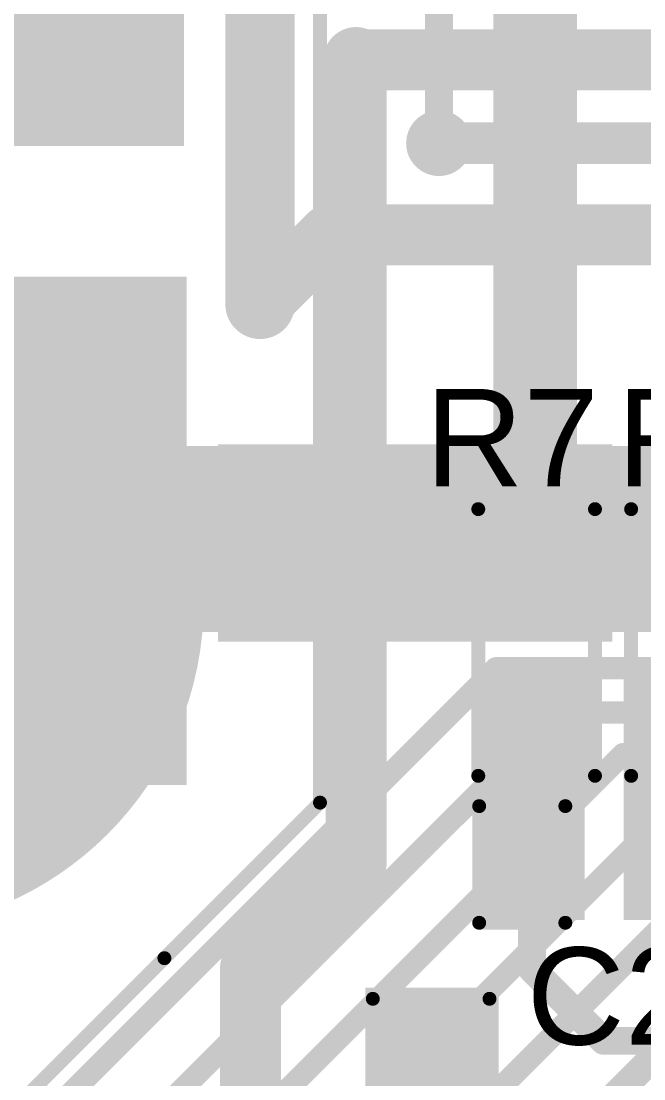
# Model space of a CAD drawing. Header units: millimetres. Extents: x -1.41 to 1.41, y -0.13 to 2.68.
# Drawn here: x -0.0895 to 0.1345, y 0.6142 to 0.9949 of the extents above; entities that cross this region are included whole.
import ezdxf

# ---------------------------------------------------------------- set-up
doc = ezdxf.new("R2010")
doc.units = ezdxf.units.MM
doc.header["$MEASUREMENT"] = 0
for name, color, linetype in [('BottomLayer', 5, 'Continuous'), ('BottomPaste', 16, 'Continuous'), ('BottomSolder', 6, 'Continuous'), ('Mechanical2', 216, 'Continuous'), ('MultiLayer', 9, 'Continuous'), ('PadHoleLayer', 156, 'Continuous'), ('TopLayer', 1, 'Continuous'), ('TopOverlay', 2, 'Continuous'), ('TopPaste', 8, 'Continuous'), ('TopSolder', 216, 'Continuous'), ('ViaHoleLayer', 16, 'Continuous')]:
    doc.layers.add(name, color=color, linetype=linetype)
doc.styles.add('Arial', font='', dxfattribs={"height": 0.2})
doc.styles.get('Arial').set_extended_font_data('Arial')

# ---------------------------------------------------------------- blocks, each defined once
blk = doc.blocks.new('R__0603_80')
at = {"layer": 'TopLayer'}
for points in [[(-0.015, 0.0175), (-0.015, -0.0175), (-0.045, -0.0175), (-0.045, 0.0175)], [(0.045, 0.0175), (0.045, -0.0175), (0.015, -0.0175), (0.015, 0.0175)]]:
    blk.add_hatch(color=1, dxfattribs=at).paths.add_polyline_path(points)
at = {"layer": 'TopPaste'}
for points in [[(-0.015, 0.0175), (-0.015, -0.0175), (-0.045, -0.0175), (-0.045, 0.0175)], [(0.045, 0.0175), (0.045, -0.0175), (0.015, -0.0175), (0.015, 0.0175)]]:
    blk.add_hatch(color=8, dxfattribs=at).paths.add_polyline_path(points)
at = {"layer": 'TopSolder'}
for points in [[(-0.011, 0.0215), (-0.011, -0.0215), (-0.049, -0.0215), (-0.049, 0.0215)], [(0.049, 0.0215), (0.049, -0.0215), (0.011, -0.0215), (0.011, 0.0215)]]:
    blk.add_hatch(color=216, dxfattribs=at).paths.add_polyline_path(points)
at = {"layer": 'TopOverlay', "const_width": 0.005}
for points in [[(0.048, 0.021), (-0.048, 0.021)], [(-0.048, -0.021), (-0.048, 0.021)], [(0.048, -0.021), (0.048, 0.021)], [(0.048, -0.021), (-0.048, -0.021)]]:
    blk.add_lwpolyline(points, dxfattribs=at)
at = {"layer": 'TopOverlay', "const_width": 0.0025}
for points in [[(-0.04925, 0.021, 1), (-0.04675, 0.021, 1)], [(-0.04925, 0.021, 1), (-0.04675, 0.021, 1)], [(0.04675, 0.021, 1), (0.04925, 0.021, 1)], [(0.04675, 0.021, 1), (0.04925, 0.021, 1)], [(-0.04925, -0.021, 1), (-0.04675, -0.021, 1)], [(-0.04925, -0.021, 1), (-0.04675, -0.021, 1)], [(0.04675, -0.021, 1), (0.04925, -0.021, 1)], [(0.04675, -0.021, 1), (0.04925, -0.021, 1)]]:
    blk.add_lwpolyline(points, format="xyb", close=True, dxfattribs=at)
blk = doc.blocks.new('R__0603_81')
at = {"layer": 'TopLayer'}
for points in [[(-0.015, 0.0175), (-0.015, -0.0175), (-0.045, -0.0175), (-0.045, 0.0175)], [(0.045, 0.0175), (0.045, -0.0175), (0.015, -0.0175), (0.015, 0.0175)]]:
    blk.add_hatch(color=1, dxfattribs=at).paths.add_polyline_path(points)
at = {"layer": 'TopPaste'}
for points in [[(-0.015, 0.0175), (-0.015, -0.0175), (-0.045, -0.0175), (-0.045, 0.0175)], [(0.045, 0.0175), (0.045, -0.0175), (0.015, -0.0175), (0.015, 0.0175)]]:
    blk.add_hatch(color=8, dxfattribs=at).paths.add_polyline_path(points)
at = {"layer": 'TopSolder'}
for points in [[(-0.011, 0.0215), (-0.011, -0.0215), (-0.049, -0.0215), (-0.049, 0.0215)], [(0.049, 0.0215), (0.049, -0.0215), (0.011, -0.0215), (0.011, 0.0215)]]:
    blk.add_hatch(color=216, dxfattribs=at).paths.add_polyline_path(points)
at = {"layer": 'TopOverlay', "const_width": 0.005}
for points in [[(0.048, 0.021), (-0.048, 0.021)], [(-0.048, -0.021), (-0.048, 0.021)], [(0.048, -0.021), (0.048, 0.021)], [(0.048, -0.021), (-0.048, -0.021)]]:
    blk.add_lwpolyline(points, dxfattribs=at)
at = {"layer": 'TopOverlay', "const_width": 0.0025}
for points in [[(-0.04925, 0.021, 1), (-0.04675, 0.021, 1)], [(-0.04925, 0.021, 1), (-0.04675, 0.021, 1)], [(0.04675, 0.021, 1), (0.04925, 0.021, 1)], [(0.04675, 0.021, 1), (0.04925, 0.021, 1)], [(-0.04925, -0.021, 1), (-0.04675, -0.021, 1)], [(-0.04925, -0.021, 1), (-0.04675, -0.021, 1)], [(0.04675, -0.021, 1), (0.04925, -0.021, 1)], [(0.04675, -0.021, 1), (0.04925, -0.021, 1)]]:
    blk.add_lwpolyline(points, format="xyb", close=True, dxfattribs=at)
blk = doc.blocks.new('C___0603_97')
at = {"layer": 'TopLayer'}
for points in [[(-0.015, 0.0175), (-0.015, -0.0175), (-0.045, -0.0175), (-0.045, 0.0175)], [(0.045, 0.0175), (0.045, -0.0175), (0.015, -0.0175), (0.015, 0.0175)]]:
    blk.add_hatch(color=1, dxfattribs=at).paths.add_polyline_path(points)
at = {"layer": 'TopPaste'}
for points in [[(-0.015, 0.0175), (-0.015, -0.0175), (-0.045, -0.0175), (-0.045, 0.0175)], [(0.045, 0.0175), (0.045, -0.0175), (0.015, -0.0175), (0.015, 0.0175)]]:
    blk.add_hatch(color=8, dxfattribs=at).paths.add_polyline_path(points)
at = {"layer": 'TopSolder'}
for points in [[(-0.01264, 0.01986), (-0.01264, -0.01986), (-0.04736, -0.01986), (-0.04736, 0.01986)], [(0.04736, 0.01986), (0.04736, -0.01986), (0.01264, -0.01986), (0.01264, 0.01986)]]:
    blk.add_hatch(color=216, dxfattribs=at).paths.add_polyline_path(points)
at = {"layer": 'TopOverlay', "const_width": 0.005}
for points in [[(-0.049, 0.021), (-0.018, 0.021)], [(-0.049, -0.021), (-0.049, 0.021)], [(0.018, 0.021), (0.049, 0.021)], [(0.049, -0.021), (0.049, 0.021)], [(-0.049, -0.021), (-0.018, -0.021)], [(0.018, -0.021), (0.049, -0.021)]]:
    blk.add_lwpolyline(points, dxfattribs=at)
at = {"layer": 'TopOverlay', "const_width": 0.0025}
for points in [[(-0.05025, 0.021, 1), (-0.04775, 0.021, 1)], [(-0.05025, 0.021, 1), (-0.04775, 0.021, 1)], [(-0.01925, 0.021, 1), (-0.01675, 0.021, 1)], [(0.01675, 0.021, 1), (0.01925, 0.021, 1)], [(0.04775, 0.021, 1), (0.05025, 0.021, 1)], [(0.04775, 0.021, 1), (0.05025, 0.021, 1)], [(-0.05025, -0.021, 1), (-0.04775, -0.021, 1)], [(-0.05025, -0.021, 1), (-0.04775, -0.021, 1)], [(-0.01925, -0.021, 1), (-0.01675, -0.021, 1)], [(0.01675, -0.021, 1), (0.01925, -0.021, 1)], [(0.04775, -0.021, 1), (0.05025, -0.021, 1)], [(0.04775, -0.021, 1), (0.05025, -0.021, 1)]]:
    blk.add_lwpolyline(points, format="xyb", close=True, dxfattribs=at)
blk = doc.blocks.new('PRT_10474_130')
at = {"layer": 'BottomLayer'}
h = blk.add_hatch(color=5, dxfattribs=at)
edge = h.paths.add_edge_path()
edge.add_arc((-0.1378, 0), 0.11417, 0, 360)
h = blk.add_hatch(color=5, dxfattribs=at)
edge = h.paths.add_edge_path()
edge.add_arc((0.1378, 0), 0.11417, 0, 360)
at = {"layer": 'BottomSolder'}
h = blk.add_hatch(color=6, dxfattribs=at)
edge = h.paths.add_edge_path()
edge.add_arc((-0.1378, 0), 0.11817, 0, 360)
h = blk.add_hatch(color=6, dxfattribs=at)
edge = h.paths.add_edge_path()
edge.add_arc((0.1378, 0), 0.11817, 0, 360)
at = {"layer": 'MultiLayer'}
h = blk.add_hatch(color=9, dxfattribs=at)
edge = h.paths.add_edge_path()
edge.add_arc((-0.1378, 0), 0.11417, 0, 360)
h = blk.add_hatch(color=9, dxfattribs=at)
edge = h.paths.add_edge_path()
edge.add_arc((0.1378, 0), 0.11417, 0, 360)
at = {"layer": 'PadHoleLayer'}
h = blk.add_hatch(color=156, dxfattribs=at)
edge = h.paths.add_edge_path()
edge.add_arc((-0.1378, 0), 0.09055, 0, 360)
h = blk.add_hatch(color=156, dxfattribs=at)
edge = h.paths.add_edge_path()
edge.add_arc((0.1378, 0), 0.09055, 0, 360)
at = {"layer": 'TopLayer'}
h = blk.add_hatch(color=1, dxfattribs=at)
edge = h.paths.add_edge_path()
edge.add_arc((-0.1378, 0), 0.11417, 0, 360)
h = blk.add_hatch(color=1, dxfattribs=at)
edge = h.paths.add_edge_path()
edge.add_arc((0.1378, 0), 0.11417, 0, 360)
at = {"layer": 'TopSolder'}
h = blk.add_hatch(color=216, dxfattribs=at)
edge = h.paths.add_edge_path()
edge.add_arc((-0.1378, 0), 0.11817, 0, 360)
h = blk.add_hatch(color=216, dxfattribs=at)
edge = h.paths.add_edge_path()
edge.add_arc((0.1378, 0), 0.11817, 0, 360)
at = {"layer": 'TopOverlay', "const_width": 0.005}
for points in [[(-0.318, -0.052), (-0.266, -0.104)], [(-0.266, -0.104), (-0.21, -0.16)], [(-0.21, -0.16), (0.311, -0.16)]]:
    blk.add_lwpolyline(points, dxfattribs=at)
at = {"layer": 'TopOverlay', "const_width": 0.0025}
for points in [[(-0.26725, -0.104, 1), (-0.26475, -0.104, 1)], [(-0.26725, -0.104, 1), (-0.26475, -0.104, 1)], [(-0.21125, -0.16, 1), (-0.20875, -0.16, 1)], [(-0.21125, -0.16, 1), (-0.20875, -0.16, 1)]]:
    blk.add_lwpolyline(points, format="xyb", close=True, dxfattribs=at)
blk = doc.blocks.new('R__0603_140')
at = {"layer": 'TopLayer'}
for points in [[(-0.015, 0.0175), (-0.015, -0.0175), (-0.045, -0.0175), (-0.045, 0.0175)], [(0.045, 0.0175), (0.045, -0.0175), (0.015, -0.0175), (0.015, 0.0175)]]:
    blk.add_hatch(color=1, dxfattribs=at).paths.add_polyline_path(points)
at = {"layer": 'TopPaste'}
for points in [[(-0.015, 0.0175), (-0.015, -0.0175), (-0.045, -0.0175), (-0.045, 0.0175)], [(0.045, 0.0175), (0.045, -0.0175), (0.015, -0.0175), (0.015, 0.0175)]]:
    blk.add_hatch(color=8, dxfattribs=at).paths.add_polyline_path(points)
at = {"layer": 'TopSolder'}
for points in [[(-0.011, 0.0215), (-0.011, -0.0215), (-0.049, -0.0215), (-0.049, 0.0215)], [(0.049, 0.0215), (0.049, -0.0215), (0.011, -0.0215), (0.011, 0.0215)]]:
    blk.add_hatch(color=216, dxfattribs=at).paths.add_polyline_path(points)
at = {"layer": 'TopOverlay', "const_width": 0.005}
for points in [[(-0.048, 0.021), (0.048, 0.021)], [(-0.048, 0.021), (-0.048, -0.021)], [(0.048, 0.021), (0.048, -0.021)], [(-0.048, -0.021), (0.048, -0.021)]]:
    blk.add_lwpolyline(points, dxfattribs=at)
at = {"layer": 'TopOverlay', "const_width": 0.0025}
for points in [[(-0.04925, 0.021, 1), (-0.04675, 0.021, 1)], [(-0.04925, 0.021, 1), (-0.04675, 0.021, 1)], [(0.04675, 0.021, 1), (0.04925, 0.021, 1)], [(0.04675, 0.021, 1), (0.04925, 0.021, 1)], [(-0.04925, -0.021, 1), (-0.04675, -0.021, 1)], [(-0.04925, -0.021, 1), (-0.04675, -0.021, 1)], [(0.04675, -0.021, 1), (0.04925, -0.021, 1)], [(0.04675, -0.021, 1), (0.04925, -0.021, 1)]]:
    blk.add_lwpolyline(points, format="xyb", close=True, dxfattribs=at)
blk = doc.blocks.new('RES_2512_B_141')
at = {"layer": 'BottomLayer'}
for points in [[(-0.15945, 0.06693), (-0.09646, 0.06693), (-0.09646, -0.06693), (-0.15945, -0.06693)], [(0.09646, 0.06693), (0.15945, 0.06693), (0.15945, -0.06693), (0.09646, -0.06693)]]:
    blk.add_hatch(color=5, dxfattribs=at).paths.add_polyline_path(points)
at = {"layer": 'BottomPaste'}
for points in [[(-0.15945, 0.06693), (-0.09646, 0.06693), (-0.09646, -0.06693), (-0.15945, -0.06693)], [(0.09646, 0.06693), (0.15945, 0.06693), (0.15945, -0.06693), (0.09646, -0.06693)]]:
    blk.add_hatch(color=16, dxfattribs=at).paths.add_polyline_path(points)
at = {"layer": 'BottomSolder'}
for points in [[(-0.16345, 0.07093), (-0.09246, 0.07093), (-0.09246, -0.07093), (-0.16345, -0.07093)], [(0.09246, 0.07093), (0.16345, 0.07093), (0.16345, -0.07093), (0.09246, -0.07093)]]:
    blk.add_hatch(color=6, dxfattribs=at).paths.add_polyline_path(points)

msp = doc.modelspace()

# ---------------------------------------------------------------- hatches: boundary and pattern name
at = {"layer": 'BottomLayer'}
h = msp.add_hatch(color=5, dxfattribs=at)
edge = h.paths.add_edge_path()
edge.add_arc((0.031, 0.981), 0.01181, 0, 360)
h = msp.add_hatch(color=5, dxfattribs=at)
edge = h.paths.add_edge_path()
edge.add_arc((0.06081, 0.951), 0.01181, 0, 360)
for points in [[(-0.261, 0.72), (-0.03, 0.72), (-0.03, 0.903), (-0.261, 0.903)], [(-0.102, 0.775), (0.28, 0.775), (0.28, 0.842), (-0.102, 0.842)]]:
    msp.add_hatch(color=5, dxfattribs=at).paths.add_polyline_path(points)
h = msp.add_hatch(color=5, dxfattribs=at)
edge = h.paths.add_edge_path()
edge.add_arc((-0.00356, 0.893), 0.01181, 0, 360)
at = {"layer": 'BottomSolder'}
h = msp.add_hatch(color=6, dxfattribs=at)
edge = h.paths.add_edge_path()
edge.add_arc((0.031, 0.981), 0.00591, 0, 360)
h = msp.add_hatch(color=6, dxfattribs=at)
edge = h.paths.add_edge_path()
edge.add_arc((0.06081, 0.951), 0.00591, 0, 360)
h = msp.add_hatch(color=6, dxfattribs=at)
edge = h.paths.add_edge_path()
edge.add_arc((-0.00356, 0.893), 0.00591, 0, 360)
at = {"layer": 'TopLayer'}
for points in [[(-0.268, 0.95), (-0.031, 0.95), (-0.031, 1.221), (-0.268, 1.221)], [(0.07629, 0.67137), (0.11329, 0.67137), (0.11329, 0.75837), (0.07629, 0.75837)], [(0.12729, 0.67137), (0.17329, 0.67137), (0.17329, 0.75837), (0.12729, 0.75837)], [(0.03429, 0.602), (0.08229, 0.602), (0.08229, 0.647), (0.03429, 0.647)]]:
    msp.add_hatch(color=1, dxfattribs=at).paths.add_polyline_path(points)
h = msp.add_hatch(color=1, dxfattribs=at)
edge = h.paths.add_edge_path()
edge.add_arc((0.031, 0.981), 0.01181, 0, 360)
h = msp.add_hatch(color=1, dxfattribs=at)
edge = h.paths.add_edge_path()
edge.add_arc((0.06081, 0.951), 0.01181, 0, 360)
h = msp.add_hatch(color=1, dxfattribs=at)
edge = h.paths.add_edge_path()
edge.add_arc((-0.00356, 0.893), 0.01181, 0, 360)
at = {"layer": 'TopSolder'}
h = msp.add_hatch(color=216, dxfattribs=at)
edge = h.paths.add_edge_path()
edge.add_arc((0.031, 0.981), 0.00591, 0, 360)
h = msp.add_hatch(color=216, dxfattribs=at)
edge = h.paths.add_edge_path()
edge.add_arc((0.06081, 0.951), 0.00591, 0, 360)
h = msp.add_hatch(color=216, dxfattribs=at)
edge = h.paths.add_edge_path()
edge.add_arc((-0.00356, 0.893), 0.00591, 0, 360)
at = {"layer": 'ViaHoleLayer'}
h = msp.add_hatch(color=16, dxfattribs=at)
edge = h.paths.add_edge_path()
edge.add_arc((0.031, 0.981), 0.00591, 0, 360)
h = msp.add_hatch(color=16, dxfattribs=at)
edge = h.paths.add_edge_path()
edge.add_arc((0.06081, 0.951), 0.00591, 0, 360)
h = msp.add_hatch(color=16, dxfattribs=at)
edge = h.paths.add_edge_path()
edge.add_arc((-0.00356, 0.893), 0.00591, 0, 360)

# ---------------------------------------------------------------- linework, layer by layer
at = {"layer": 'BottomLayer'}
for points, const_width in [([(0.031, 0.981), (0.207, 0.981)], 0.022), ([(0.06081, 0.951), (0.3927, 0.951)], 0.015), ([(-0.00356, 0.893), (0.02144, 0.918)], 0.022), ([(0.02144, 0.918), (0.20481, 0.918)], 0.022), ([(-0.225, 0.45571), (0.08129, 0.762)], 0.008), ([(0.08129, 0.762), (0.633, 0.762)], 0.008), ([(-0.175, 0.467), (0.10409, 0.74609)], 0.008), ([(0.10409, 0.74609), (0.62739, 0.74609)], 0.008), ([(-0.125, 0.479), (0.12709, 0.73109)], 0.008), ([(0.12709, 0.73109), (0.62117, 0.73109)], 0.008), ([(0.024, 0.591), (0.14909, 0.71609)], 0.008), ([(-0.025, 0.503), (0.142, 0.67)], 0.008), ([(0.1, 0.584), (0.161, 0.645)], 0.01)]:
    msp.add_lwpolyline(points, dxfattribs=dict(at, const_width=const_width))
for points, const_width in [([(0.0255, 0.981, 1), (0.0365, 0.981, 1)], 0.011), ([(0.05706, 0.951, 1), (0.06456, 0.951, 1)], 0.0075), ([(0.01594, 0.918, 1), (0.02694, 0.918, 1)], 0.011), ([(0.01594, 0.918, 1), (0.02694, 0.918, 1)], 0.011), ([(-0.00906, 0.893, 1), (0.00194, 0.893, 1)], 0.011), ([(0.07929, 0.762, 1), (0.08329, 0.762, 1)], 0.004), ([(0.07929, 0.762, 1), (0.08329, 0.762, 1)], 0.004), ([(0.10209, 0.74609, 1), (0.10609, 0.74609, 1)], 0.004), ([(0.10209, 0.74609, 1), (0.10609, 0.74609, 1)], 0.004), ([(0.12509, 0.73109, 1), (0.12909, 0.73109, 1)], 0.004), ([(0.12509, 0.73109, 1), (0.12909, 0.73109, 1)], 0.004)]:
    msp.add_lwpolyline(points, format="xyb", close=True, dxfattribs=dict(at, const_width=const_width))
at = {"layer": 'Mechanical2', "const_width": 0.015}
msp.add_lwpolyline([(1.39764, 1.27953, 1), (-1.39764, 1.27953, 1)], format="xyb", close=True, dxfattribs=at)
at = {"layer": 'TopLayer'}
for points, const_width in [([(-0.00356, 0.893), (-0.00356, 1.12185)], 0.025), ([(0.06081, 0.951), (0.06081, 1.10981)], 0.01), ([(0.09543, 0.80127), (0.09543, 1.00847)], 0.03), ([(0.031, 0.692), (0.031, 0.978)], 0.022), ([(-0.007, 0.654), (0.031, 0.692)], 0.022), ([(0.09429, 0.65371), (0.09429, 0.69137)], 0.01), ([(-0.007, 0.597), (-0.007, 0.654)], 0.022), ([(0.09429, 0.65371), (0.12016, 0.62784)], 0.01), ([(0.12016, 0.62784), (0.33696, 0.62784)], 0.01)]:
    msp.add_lwpolyline(points, dxfattribs=dict(at, const_width=const_width))
for points, const_width in [([(0.08793, 1.00847, 1), (0.10293, 1.00847, 1)], 0.015), ([(0.0255, 0.978, 1), (0.0365, 0.978, 1)], 0.011), ([(0.05831, 0.951, 1), (0.06331, 0.951, 1)], 0.005), ([(-0.00981, 0.893, 1), (0.00269, 0.893, 1)], 0.0125), ([(0.08793, 0.80127, 1), (0.10293, 0.80127, 1)], 0.015), ([(0.0255, 0.692, 1), (0.0365, 0.692, 1)], 0.011), ([(0.0255, 0.692, 1), (0.0365, 0.692, 1)], 0.011), ([(0.09179, 0.69137, 1), (0.09679, 0.69137, 1)], 0.005), ([(-0.0125, 0.654, 1), (-0.0015, 0.654, 1)], 0.011), ([(-0.0125, 0.654, 1), (-0.0015, 0.654, 1)], 0.011), ([(0.09179, 0.65371, 1), (0.09679, 0.65371, 1)], 0.005), ([(0.09179, 0.65371, 1), (0.09679, 0.65371, 1)], 0.005), ([(0.11766, 0.62784, 1), (0.12266, 0.62784, 1)], 0.005), ([(0.11766, 0.62784, 1), (0.12266, 0.62784, 1)], 0.005)]:
    msp.add_lwpolyline(points, format="xyb", close=True, dxfattribs=dict(at, const_width=const_width))

# ---------------------------------------------------------------- block references
for name, p, rotation in [('PRT_10474_130', (-0.142, 0.92362), 90), ('RES_2512_B_141', (0.05228, 0.935), 270), ('R__0603_81', (0.09596, 0.77127), 270), ('R__0603_80', (0.15096, 0.77127), 270), ('R__0603_140', (0.058, 0.595), 90)]:
    msp.add_blockref(name, p, dxfattribs=dict(rotation=rotation))
msp.add_blockref('C___0603_97', (0.12429, 0.69137))

# ---------------------------------------------------------------- texts
at = {"layer": 'TopOverlay', "style": 'Arial'}
for s, p in [('R7', (0.05584, 0.82751)), ('R6', (0.12484, 0.82751)), ('C23', (0.09235, 0.62651))]:
    msp.add_text(s, height=0.035, dxfattribs=at).set_placement(p)

doc.saveas('drawing.dxf')
